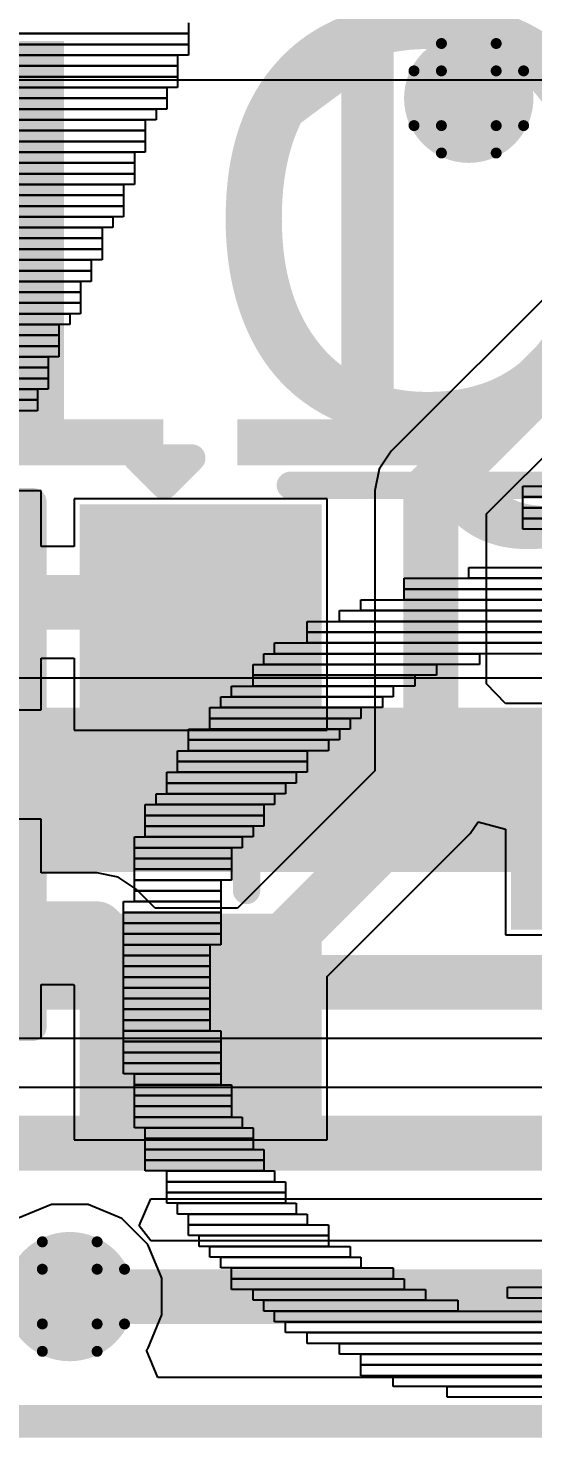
# Model space of a CAD drawing. Header units: inches. Extents: x -1 to 13, y -1.6 to 0.5.
# Drawn here: x 0.828 to 0.92, y -1.4986 to -1.2411 of the extents above; entities that cross this region are included whole.
import ezdxf

# ---------------------------------------------------------------- set-up
doc = ezdxf.new("R2010")
doc.units = ezdxf.units.IN
doc.header["$MEASUREMENT"] = 0
for name, color, linetype in [('Board_outline', 216, 'Continuous'), ('Bottom Layer', 5, 'Continuous'), ('Bottom Overlay', 54, 'Continuous'), ('Drill Drawing', 1, 'Continuous'), ('Top Layer', 1, 'Continuous'), ('Top Overlay', 2, 'Continuous'), ('Top Paste', 8, 'Continuous'), ('Top Solder', 216, 'Continuous'), ('Via Holes', 16, 'Continuous')]:
    doc.layers.add(name, color=color, linetype=linetype)
doc.styles.add('Arial', font='', dxfattribs={"height": 0.2})
doc.styles.get('Arial').set_extended_font_data('Arial')

# ---------------------------------------------------------------- blocks, each defined once
blk = doc.blocks.new('SOT_23_98')
at = {"layer": 'Top Layer'}
for points in [[(-0.01614, 0.05748), (0.01614, 0.05748), (0.01614, 0.02126), (-0.01614, 0.02126)], [(-0.05354, -0.02126), (-0.02126, -0.02126), (-0.02126, -0.05748), (-0.05354, -0.05748)], [(0.02126, -0.02126), (0.05354, -0.02126), (0.05354, -0.05748), (0.02126, -0.05748)]]:
    blk.add_hatch(color=1, dxfattribs=at).paths.add_polyline_path(points)
at = {"layer": 'Top Paste'}
for points in [[(-0.01614, 0.05748), (0.01614, 0.05748), (0.01614, 0.02126), (-0.01614, 0.02126)], [(-0.05354, -0.02126), (-0.02126, -0.02126), (-0.02126, -0.05748), (-0.05354, -0.05748)], [(0.02126, -0.02126), (0.05354, -0.02126), (0.05354, -0.05748), (0.02126, -0.05748)]]:
    blk.add_hatch(color=8, dxfattribs=at).paths.add_polyline_path(points)
at = {"layer": 'Top Solder'}
for points in [[(-0.02014, 0.06148), (0.02014, 0.06148), (0.02014, 0.01726), (-0.02014, 0.01726)], [(-0.05754, -0.01726), (-0.01726, -0.01726), (-0.01726, -0.06148), (-0.05754, -0.06148)], [(0.01726, -0.01726), (0.05754, -0.01726), (0.05754, -0.06148), (0.01726, -0.06148)]]:
    blk.add_hatch(color=216, dxfattribs=at).paths.add_polyline_path(points)
at = {"layer": 'Top Overlay', "const_width": 0.005}
for points in [[(-0.061, -0.023), (-0.061, 0.032)], [(-0.022, 0.032), (-0.061, 0.032)], [(0.061, 0.032), (0.022, 0.032)], [(0.061, -0.023), (0.061, 0.032)], [(0.013, -0.031), (-0.013, -0.031)], [(-0.061, -0.046), (-0.066, -0.041)], [(-0.066, -0.051), (-0.066, -0.041)], [(-0.066, -0.051), (-0.061, -0.046)]]:
    blk.add_lwpolyline(points, dxfattribs=at)
at = {"layer": 'Top Overlay', "const_width": 0.0025}
for points in [[(-0.06225, 0.032, 1), (-0.05975, 0.032, 1)], [(-0.06225, 0.032, 1), (-0.05975, 0.032, 1)], [(-0.02325, 0.032, 1), (-0.02075, 0.032, 1)], [(0.02075, 0.032, 1), (0.02325, 0.032, 1)], [(0.05975, 0.032, 1), (0.06225, 0.032, 1)], [(0.05975, 0.032, 1), (0.06225, 0.032, 1)], [(-0.06225, -0.023, 1), (-0.05975, -0.023, 1)], [(0.05975, -0.023, 1), (0.06225, -0.023, 1)], [(-0.01425, -0.031, 1), (-0.01175, -0.031, 1)], [(0.01175, -0.031, 1), (0.01425, -0.031, 1)], [(-0.06725, -0.041, 1), (-0.06475, -0.041, 1)], [(-0.06725, -0.041, 1), (-0.06475, -0.041, 1)], [(-0.06225, -0.046, 1), (-0.05975, -0.046, 1)], [(-0.06225, -0.046, 1), (-0.05975, -0.046, 1)], [(-0.06725, -0.051, 1), (-0.06475, -0.051, 1)], [(-0.06725, -0.051, 1), (-0.06475, -0.051, 1)]]:
    blk.add_lwpolyline(points, format="xyb", close=True, dxfattribs=at)
blk = doc.blocks.new('RES_0603_108')
at = {"layer": 'Top Layer'}
for points in [[(-0.015, 0.0175), (-0.015, -0.0175), (-0.045, -0.0175), (-0.045, 0.0175)], [(0.045, 0.0175), (0.045, -0.0175), (0.015, -0.0175), (0.015, 0.0175)]]:
    blk.add_hatch(color=1, dxfattribs=at).paths.add_polyline_path(points)
at = {"layer": 'Top Paste'}
for points in [[(-0.015, 0.0175), (-0.015, -0.0175), (-0.045, -0.0175), (-0.045, 0.0175)], [(0.045, 0.0175), (0.045, -0.0175), (0.015, -0.0175), (0.015, 0.0175)]]:
    blk.add_hatch(color=8, dxfattribs=at).paths.add_polyline_path(points)
at = {"layer": 'Top Solder'}
for points in [[(-0.011, 0.0215), (-0.011, -0.0215), (-0.049, -0.0215), (-0.049, 0.0215)], [(0.049, 0.0215), (0.049, -0.0215), (0.011, -0.0215), (0.011, 0.0215)]]:
    blk.add_hatch(color=216, dxfattribs=at).paths.add_polyline_path(points)
at = {"layer": 'Top Overlay', "const_width": 0.005}
for points in [[(0.048, 0.021), (-0.048, 0.021)], [(-0.048, -0.021), (-0.048, 0.021)], [(0.048, -0.021), (0.048, 0.021)], [(0.048, -0.021), (-0.048, -0.021)]]:
    blk.add_lwpolyline(points, dxfattribs=at)
at = {"layer": 'Top Overlay', "const_width": 0.0025}
for points in [[(-0.04925, 0.021, 1), (-0.04675, 0.021, 1)], [(-0.04925, 0.021, 1), (-0.04675, 0.021, 1)], [(0.04675, 0.021, 1), (0.04925, 0.021, 1)], [(0.04675, 0.021, 1), (0.04925, 0.021, 1)], [(-0.04925, -0.021, 1), (-0.04675, -0.021, 1)], [(-0.04925, -0.021, 1), (-0.04675, -0.021, 1)], [(0.04675, -0.021, 1), (0.04925, -0.021, 1)], [(0.04675, -0.021, 1), (0.04925, -0.021, 1)]]:
    blk.add_lwpolyline(points, format="xyb", close=True, dxfattribs=at)

msp = doc.modelspace()

# ---------------------------------------------------------------- hatches: boundary and pattern name
at = {"layer": 'Bottom Layer'}
h = msp.add_hatch(color=5, dxfattribs=at)
edge = h.paths.add_edge_path()
edge.add_arc((0.90836, -1.25389), 0.01181, 0, 360)
h = msp.add_hatch(color=5, dxfattribs=at)
edge = h.paths.add_edge_path()
edge.add_arc((0.83552, -1.47281), 0.01181, 0, 360)
at = {"layer": 'Top Layer'}
h = msp.add_hatch(color=1, dxfattribs=at)
edge = h.paths.add_edge_path()
edge.add_arc((0.90836, -1.25389), 0.01181, 0, 360)
h = msp.add_hatch(color=1, dxfattribs=at)
edge = h.paths.add_edge_path()
edge.add_arc((0.83552, -1.47281), 0.01181, 0, 360)
at = {"layer": 'Via Holes'}
h = msp.add_hatch(color=7, dxfattribs=at)
edge = h.paths.add_edge_path()
edge.add_arc((0.90836, -1.25389), 0.00591, 0, 360)
h = msp.add_hatch(color=7, dxfattribs=at)
edge = h.paths.add_edge_path()
edge.add_arc((0.83552, -1.47281), 0.00591, 0, 360)

# ---------------------------------------------------------------- linework, layer by layer
at = {"layer": 'Board_outline', "const_width": 0.006}
msp.add_lwpolyline([(-0.65035, -1.49561), (2.89296, -1.49561)], dxfattribs=at)
at = {"layer": 'Bottom Layer'}
for p, q in [((1.33209, -1.35985), (0.52352, -1.35985)), ((0.7369, -1.42561), (1.7997, -1.42561)), ((1.86599, -1.43459), (0.73403, -1.43459)), ((0.84819, -1.45986), (0.85033, -1.45498)), ((0.85033, -1.45498), (1.65819, -1.45498)), ((0.85035, -1.46262), (0.84819, -1.45986)), ((1.65817, -1.46262), (0.85035, -1.46262))]:
    msp.add_line(p, q, dxfattribs=at)
for points, const_width in [([(0.46775, -1.38025), (1.61226, -1.38025)], 0.03), ([(0.72332, -1.41542), (1.7997, -1.41542)], 0.01), ([(0.47725, -1.44478), (1.87022, -1.44478)], 0.01), ([(0.83552, -1.47281), (1.673, -1.47281)], 0.01)]:
    msp.add_lwpolyline(points, dxfattribs=dict(at, const_width=const_width))
at = {"layer": 'Bottom Layer', "const_width": 0.005}
msp.add_lwpolyline([(0.83303, -1.47281, 1), (0.83803, -1.47281, 1)], format="xyb", close=True, dxfattribs=at)
at = {"layer": 'Bottom Overlay'}
for p, q in [((0.85718, -1.24011), (0.85718, -1.24208)), ((0.85718, -1.24208), (0.70954, -1.24208)), ((0.71152, -1.24208), (0.85718, -1.24208)), ((0.85718, -1.24208), (0.85718, -1.24405)), ((0.85718, -1.24405), (0.71152, -1.24405)), ((0.71152, -1.24405), (0.85718, -1.24405)), ((0.85718, -1.24602), (0.71152, -1.24602)), ((0.71347, -1.24602), (0.85521, -1.24602)), ((0.85521, -1.24602), (0.85521, -1.24799)), ((0.85718, -1.24405), (0.85718, -1.24602)), ((0.85521, -1.24799), (0.71347, -1.24799)), ((0.71347, -1.24799), (0.85521, -1.24799)), ((0.85521, -1.24799), (0.85521, -1.24996)), ((0.85521, -1.24996), (0.71347, -1.24996)), ((0.71347, -1.24996), (0.85521, -1.24996)), ((0.85521, -1.24996), (0.85521, -1.25192)), ((0.71347, -1.25192), (0.85325, -1.25192)), ((0.85521, -1.25192), (0.71347, -1.25192)), ((0.85325, -1.25389), (0.71347, -1.25389)), ((0.71544, -1.25389), (0.85325, -1.25389)), ((0.85325, -1.25192), (0.85325, -1.25389)), ((0.85325, -1.25389), (0.85325, -1.25586)), ((0.85325, -1.25586), (0.71544, -1.25586)), ((0.71544, -1.25586), (0.85128, -1.25586)), ((0.85128, -1.25586), (0.85128, -1.25783)), ((0.71544, -1.25783), (0.8493, -1.25783)), ((0.85128, -1.25783), (0.71544, -1.25783)), ((0.8493, -1.25783), (0.8493, -1.2598)), ((0.8493, -1.2598), (0.71544, -1.2598)), ((0.71939, -1.2598), (0.8493, -1.2598)), ((0.8493, -1.26177), (0.71939, -1.26177)), ((0.71939, -1.26177), (0.8493, -1.26177)), ((0.8493, -1.2598), (0.8493, -1.26177)), ((0.8493, -1.26177), (0.8493, -1.26374)), ((0.71939, -1.26374), (0.84733, -1.26374)), ((0.8493, -1.26374), (0.71939, -1.26374)), ((0.84733, -1.26374), (0.84733, -1.2657)), ((0.84733, -1.2657), (0.71939, -1.2657)), ((0.72135, -1.2657), (0.84733, -1.2657)), ((0.84733, -1.2657), (0.84733, -1.26767)), ((0.72135, -1.26767), (0.84733, -1.26767)), ((0.84733, -1.26767), (0.72135, -1.26767)), ((0.84733, -1.26767), (0.84733, -1.26964)), ((0.84733, -1.26964), (0.72135, -1.26964)), ((0.72135, -1.26964), (0.84537, -1.26964)), ((0.84537, -1.27161), (0.72135, -1.27161)), ((0.72332, -1.27161), (0.84537, -1.27161)), ((0.84537, -1.26964), (0.84537, -1.27161)), ((0.84537, -1.27161), (0.84537, -1.27358)), ((0.84537, -1.27358), (0.72332, -1.27358)), ((0.72332, -1.27358), (0.84537, -1.27358)), ((0.84537, -1.27358), (0.84537, -1.27555)), ((0.72332, -1.27555), (0.8434, -1.27555)), ((0.84537, -1.27555), (0.72332, -1.27555)), ((0.8434, -1.27555), (0.8434, -1.27751)), ((0.8434, -1.27751), (0.72332, -1.27751)), ((0.7253, -1.27751), (0.84144, -1.27751)), ((0.84144, -1.27948), (0.7253, -1.27948)), ((0.72725, -1.27948), (0.84144, -1.27948)), ((0.84144, -1.27751), (0.84144, -1.27948)), ((0.84144, -1.27948), (0.84144, -1.28145)), ((0.72725, -1.28145), (0.84144, -1.28145)), ((0.84144, -1.28145), (0.72725, -1.28145)), ((0.84144, -1.28145), (0.84144, -1.28342)), ((0.84144, -1.28342), (0.72725, -1.28342)), ((0.72923, -1.28342), (0.83947, -1.28342)), ((0.83947, -1.28342), (0.83947, -1.28539)), ((0.72923, -1.28539), (0.83947, -1.28539)), ((0.83947, -1.28539), (0.72923, -1.28539)), ((0.72923, -1.28736), (0.83749, -1.28736)), ((0.83947, -1.28736), (0.72923, -1.28736)), ((0.83749, -1.28736), (0.83749, -1.28933)), ((0.83947, -1.28539), (0.83947, -1.28736)), ((0.72923, -1.28933), (0.83749, -1.28933)), ((0.83749, -1.28933), (0.72923, -1.28933)), ((0.83749, -1.28933), (0.83749, -1.29129)), ((0.83749, -1.29129), (0.72923, -1.29129)), ((0.7312, -1.29129), (0.83749, -1.29129)), ((0.83749, -1.29129), (0.83749, -1.29326)), ((0.7312, -1.29326), (0.83552, -1.29326)), ((0.83749, -1.29326), (0.7312, -1.29326)), ((0.83552, -1.29523), (0.7312, -1.29523)), ((0.73316, -1.29523), (0.83356, -1.29523)), ((0.83356, -1.29523), (0.83356, -1.2972)), ((0.83552, -1.29326), (0.83552, -1.29523)), ((0.83356, -1.2972), (0.73316, -1.2972)), ((0.73513, -1.2972), (0.83356, -1.2972)), ((0.83356, -1.2972), (0.83356, -1.29917)), ((0.83356, -1.29917), (0.73513, -1.29917)), ((0.73513, -1.29917), (0.83356, -1.29917)), ((0.83356, -1.29917), (0.83356, -1.30114)), ((0.83356, -1.30114), (0.73513, -1.30114)), ((0.73711, -1.30114), (0.83159, -1.30114)), ((0.83159, -1.30114), (0.83159, -1.30311)), ((0.83159, -1.30311), (0.73711, -1.30311)), ((0.73711, -1.30311), (0.83159, -1.30311)), ((0.73711, -1.30507), (0.83159, -1.30507)), ((0.83159, -1.30507), (0.73711, -1.30507)), ((0.83159, -1.30311), (0.83159, -1.30507)), ((0.83159, -1.30507), (0.83159, -1.30704)), ((0.73711, -1.30704), (0.82962, -1.30704)), ((0.83159, -1.30704), (0.73711, -1.30704)), ((0.82962, -1.30704), (0.82962, -1.30901)), ((0.82962, -1.30901), (0.73711, -1.30901)), ((0.73908, -1.30901), (0.82962, -1.30901)), ((0.82962, -1.30901), (0.82962, -1.31098)), ((0.82962, -1.31098), (0.73908, -1.31098)), ((0.91821, -1.32673), (0.91821, -1.32476)), ((0.91821, -1.32476), (0.99694, -1.32476)), ((0.99694, -1.32673), (0.91821, -1.32673)), ((0.91821, -1.3287), (0.91821, -1.32673)), ((0.91821, -1.32673), (0.99694, -1.32673)), ((0.99694, -1.3287), (0.91821, -1.3287)), ((0.91821, -1.33066), (0.91821, -1.3287)), ((0.91821, -1.3287), (0.99498, -1.3287)), ((0.99498, -1.33066), (0.91821, -1.33066)), ((0.91821, -1.33263), (0.91821, -1.33066)), ((0.91821, -1.33066), (0.99301, -1.33066)), ((0.99301, -1.33263), (0.91821, -1.33263)), ((0.89655, -1.34356), (0.89655, -1.34159)), ((0.89655, -1.34159), (0.94773, -1.34159)), ((0.90836, -1.34159), (0.90836, -1.33963)), ((0.90836, -1.33963), (0.93593, -1.33963)), ((0.93593, -1.34159), (0.90836, -1.34159)), ((0.94773, -1.34356), (0.89655, -1.34356)), ((0.89655, -1.34553), (0.89655, -1.34356)), ((0.89655, -1.34356), (0.94971, -1.34356)), ((0.88867, -1.3475), (0.88867, -1.34553)), ((0.88867, -1.34553), (0.95757, -1.34553)), ((0.94971, -1.34553), (0.89655, -1.34553)), ((0.88474, -1.34947), (0.88474, -1.3475)), ((0.88474, -1.3475), (0.96152, -1.3475)), ((0.95757, -1.3475), (0.88867, -1.3475)), ((0.87884, -1.35144), (0.87884, -1.34947)), ((0.87884, -1.34947), (0.96544, -1.34947)), ((0.96544, -1.35144), (0.87884, -1.35144)), ((0.87884, -1.3534), (0.87884, -1.35144)), ((0.87884, -1.35144), (0.96544, -1.35144)), ((0.96152, -1.34947), (0.88474, -1.34947)), ((0.87292, -1.35537), (0.87292, -1.3534)), ((0.87292, -1.3534), (0.96939, -1.3534)), ((0.96544, -1.3534), (0.87884, -1.3534)), ((0.87096, -1.35734), (0.87096, -1.35537)), ((0.87096, -1.35537), (0.91033, -1.35537)), ((0.96939, -1.35537), (0.87292, -1.35537)), ((0.91033, -1.35537), (0.91033, -1.35734)), ((0.86899, -1.35931), (0.86899, -1.35734)), ((0.86899, -1.35734), (0.90246, -1.35734)), ((0.90246, -1.35931), (0.86899, -1.35931)), ((0.86899, -1.36128), (0.86899, -1.35931)), ((0.86899, -1.35931), (0.89851, -1.35931)), ((0.91033, -1.35734), (0.87096, -1.35734)), ((0.89851, -1.35931), (0.89851, -1.36128)), ((0.90246, -1.35734), (0.90246, -1.35931)), ((0.86506, -1.36325), (0.86506, -1.36128)), ((0.86506, -1.36128), (0.89458, -1.36128)), ((0.89851, -1.36128), (0.86899, -1.36128)), ((0.89458, -1.36128), (0.89458, -1.36325)), ((0.86308, -1.36522), (0.86308, -1.36325)), ((0.86308, -1.36325), (0.89262, -1.36325)), ((0.89458, -1.36325), (0.86506, -1.36325)), ((0.89262, -1.36325), (0.89262, -1.36522)), ((0.86111, -1.36718), (0.86111, -1.36522)), ((0.86111, -1.36522), (0.88867, -1.36522)), ((0.88867, -1.36718), (0.86111, -1.36718)), ((0.86111, -1.36915), (0.86111, -1.36718)), ((0.86111, -1.36718), (0.8867, -1.36718)), ((0.89262, -1.36522), (0.86308, -1.36522)), ((0.8867, -1.36718), (0.8867, -1.36915)), ((0.88867, -1.36522), (0.88867, -1.36718)), ((0.85718, -1.37112), (0.85718, -1.36915)), ((0.85718, -1.36915), (0.88474, -1.36915)), ((0.8867, -1.36915), (0.86111, -1.36915)), ((0.88474, -1.36915), (0.88474, -1.37112)), ((0.88474, -1.37112), (0.85718, -1.37112)), ((0.85718, -1.37309), (0.85718, -1.37112)), ((0.85718, -1.37112), (0.88277, -1.37112)), ((0.88277, -1.37112), (0.88277, -1.37309)), ((0.85521, -1.37506), (0.85521, -1.37309)), ((0.85521, -1.37309), (0.87884, -1.37309)), ((0.87884, -1.37506), (0.85521, -1.37506)), ((0.85521, -1.37703), (0.85521, -1.37506)), ((0.85521, -1.37506), (0.87884, -1.37506)), ((0.88277, -1.37309), (0.85718, -1.37309)), ((0.87884, -1.37309), (0.87884, -1.37506)), ((0.87884, -1.37506), (0.87884, -1.37703)), ((0.85325, -1.379), (0.85325, -1.37703)), ((0.85325, -1.37703), (0.87687, -1.37703)), ((0.87884, -1.37703), (0.85521, -1.37703)), ((0.87687, -1.37703), (0.87687, -1.379)), ((0.87687, -1.379), (0.85325, -1.379)), ((0.85325, -1.38096), (0.85325, -1.379)), ((0.85325, -1.379), (0.87489, -1.379)), ((0.87489, -1.379), (0.87489, -1.38096)), ((0.85128, -1.38293), (0.85128, -1.38096)), ((0.85128, -1.38096), (0.87292, -1.38096)), ((0.87489, -1.38096), (0.85325, -1.38096)), ((0.87292, -1.38096), (0.87292, -1.38293)), ((0.8493, -1.3849), (0.8493, -1.38293)), ((0.8493, -1.38293), (0.87096, -1.38293)), ((0.87096, -1.3849), (0.8493, -1.3849)), ((0.8493, -1.38687), (0.8493, -1.3849)), ((0.8493, -1.3849), (0.87096, -1.3849)), ((0.87292, -1.38293), (0.85128, -1.38293)), ((0.87096, -1.38293), (0.87096, -1.3849)), ((0.87096, -1.3849), (0.87096, -1.38687)), ((0.87096, -1.38687), (0.8493, -1.38687)), ((0.8493, -1.38884), (0.8493, -1.38687)), ((0.8493, -1.38687), (0.86899, -1.38687)), ((0.86899, -1.38687), (0.86899, -1.38884)), ((0.84733, -1.39081), (0.84733, -1.38884)), ((0.84733, -1.38884), (0.86703, -1.38884)), ((0.86899, -1.38884), (0.8493, -1.38884)), ((0.86703, -1.38884), (0.86703, -1.39081)), ((0.86703, -1.39081), (0.84733, -1.39081)), ((0.84733, -1.39277), (0.84733, -1.39081)), ((0.84733, -1.39081), (0.86506, -1.39081)), ((0.86506, -1.39277), (0.84733, -1.39277)), ((0.84733, -1.39474), (0.84733, -1.39277)), ((0.84733, -1.39277), (0.86506, -1.39277)), ((0.86506, -1.39081), (0.86506, -1.39277)), ((0.86506, -1.39277), (0.86506, -1.39474)), ((0.84733, -1.39671), (0.84733, -1.39474)), ((0.84733, -1.39474), (0.86506, -1.39474)), ((0.86506, -1.39474), (0.84733, -1.39474)), ((0.86506, -1.39474), (0.86506, -1.39671)), ((0.84733, -1.39868), (0.84733, -1.39671)), ((0.84733, -1.39671), (0.86308, -1.39671)), ((0.86506, -1.39671), (0.84733, -1.39671)), ((0.86308, -1.39671), (0.86308, -1.39868)), ((0.84537, -1.40262), (0.84537, -1.40065)), ((0.84537, -1.40065), (0.86308, -1.40065)), ((0.86308, -1.39868), (0.84733, -1.39868)), ((0.84733, -1.40065), (0.84733, -1.39868)), ((0.84733, -1.39868), (0.86308, -1.39868)), ((0.86308, -1.40065), (0.84733, -1.40065)), ((0.86308, -1.39868), (0.86308, -1.40065)), ((0.86308, -1.40065), (0.86308, -1.40262)), ((0.86308, -1.40262), (0.84537, -1.40262)), ((0.84537, -1.40459), (0.84537, -1.40262)), ((0.84537, -1.40262), (0.86308, -1.40262)), ((0.86308, -1.40262), (0.86308, -1.40459)), ((0.86308, -1.40459), (0.84537, -1.40459)), ((0.84537, -1.40655), (0.84537, -1.40459)), ((0.84537, -1.40459), (0.86308, -1.40459)), ((0.86308, -1.40459), (0.86308, -1.40655)), ((0.86308, -1.40655), (0.84537, -1.40655)), ((0.84537, -1.40852), (0.84537, -1.40655)), ((0.84537, -1.40655), (0.86308, -1.40655)), ((0.84537, -1.41049), (0.84537, -1.40852)), ((0.84537, -1.40852), (0.86111, -1.40852)), ((0.86308, -1.40852), (0.84537, -1.40852)), ((0.86111, -1.40852), (0.86111, -1.41049)), ((0.86308, -1.40655), (0.86308, -1.40852)), ((0.86111, -1.41049), (0.84537, -1.41049)), ((0.84537, -1.41246), (0.84537, -1.41049)), ((0.84537, -1.41049), (0.86111, -1.41049)), ((0.86111, -1.41049), (0.86111, -1.41246)), ((0.84537, -1.41443), (0.84537, -1.41246)), ((0.84537, -1.41246), (0.86111, -1.41246)), ((0.86111, -1.41246), (0.84537, -1.41246)), ((0.86111, -1.41246), (0.86111, -1.41443)), ((0.84537, -1.4164), (0.84537, -1.41443)), ((0.84537, -1.41443), (0.86111, -1.41443)), ((0.86111, -1.41443), (0.84537, -1.41443)), ((0.86111, -1.41443), (0.86111, -1.4164)), ((0.84537, -1.41837), (0.84537, -1.4164)), ((0.84537, -1.4164), (0.86111, -1.4164)), ((0.86111, -1.4164), (0.84537, -1.4164)), ((0.86111, -1.41837), (0.84537, -1.41837)), ((0.84537, -1.42033), (0.84537, -1.41837)), ((0.84537, -1.41837), (0.86111, -1.41837)), ((0.86111, -1.4164), (0.86111, -1.41837)), ((0.86111, -1.41837), (0.86111, -1.42033)), ((0.84537, -1.4223), (0.84537, -1.42033)), ((0.84537, -1.42033), (0.86111, -1.42033)), ((0.86111, -1.42033), (0.84537, -1.42033)), ((0.86111, -1.42033), (0.86111, -1.4223)), ((0.86111, -1.4223), (0.84537, -1.4223)), ((0.84537, -1.42427), (0.84537, -1.4223)), ((0.84537, -1.4223), (0.86111, -1.4223)), ((0.86111, -1.4223), (0.86111, -1.42427)), ((0.84537, -1.42624), (0.84537, -1.42427)), ((0.84537, -1.42427), (0.86308, -1.42427)), ((0.86111, -1.42427), (0.84537, -1.42427)), ((0.84537, -1.42821), (0.84537, -1.42624)), ((0.84537, -1.42624), (0.86308, -1.42624)), ((0.86308, -1.42624), (0.84537, -1.42624)), ((0.86308, -1.42427), (0.86308, -1.42624)), ((0.86308, -1.42624), (0.86308, -1.42821)), ((0.86308, -1.42821), (0.84537, -1.42821)), ((0.84537, -1.43018), (0.84537, -1.42821)), ((0.84537, -1.42821), (0.86308, -1.42821)), ((0.86308, -1.42821), (0.86308, -1.43018)), ((0.86308, -1.43018), (0.84537, -1.43018)), ((0.84537, -1.43214), (0.84537, -1.43018)), ((0.84537, -1.43018), (0.86308, -1.43018)), ((0.86308, -1.43018), (0.86308, -1.43214)), ((0.86308, -1.43214), (0.84537, -1.43214)), ((0.84733, -1.43411), (0.84733, -1.43214)), ((0.84733, -1.43214), (0.86308, -1.43214)), ((0.84733, -1.43608), (0.84733, -1.43411)), ((0.84733, -1.43411), (0.86506, -1.43411)), ((0.86308, -1.43411), (0.84733, -1.43411)), ((0.86308, -1.43214), (0.86308, -1.43411)), ((0.86506, -1.43411), (0.86506, -1.43608)), ((0.86506, -1.43608), (0.84733, -1.43608)), ((0.84733, -1.43805), (0.84733, -1.43608)), ((0.84733, -1.43608), (0.86506, -1.43608)), ((0.86506, -1.43608), (0.86506, -1.43805)), ((0.86506, -1.43805), (0.84733, -1.43805)), ((0.84733, -1.44002), (0.84733, -1.43805)), ((0.84733, -1.43805), (0.86506, -1.43805)), ((0.86506, -1.43805), (0.86506, -1.44002)), ((0.86506, -1.44002), (0.84733, -1.44002)), ((0.84733, -1.44199), (0.84733, -1.44002)), ((0.84733, -1.44002), (0.86703, -1.44002)), ((0.86703, -1.44199), (0.84733, -1.44199)), ((0.8493, -1.44396), (0.8493, -1.44199)), ((0.8493, -1.44199), (0.86899, -1.44199)), ((0.86703, -1.44002), (0.86703, -1.44199)), ((0.86899, -1.44199), (0.86899, -1.44396)), ((0.8493, -1.44592), (0.8493, -1.44396)), ((0.8493, -1.44396), (0.86899, -1.44396)), ((0.86899, -1.44396), (0.8493, -1.44396)), ((0.86899, -1.44396), (0.86899, -1.44592)), ((0.86899, -1.44592), (0.8493, -1.44592)), ((0.8493, -1.44789), (0.8493, -1.44592)), ((0.8493, -1.44592), (0.87096, -1.44592)), ((0.87096, -1.44592), (0.87096, -1.44789)), ((0.87096, -1.44789), (0.8493, -1.44789)), ((0.8493, -1.44986), (0.8493, -1.44789)), ((0.8493, -1.44789), (0.87096, -1.44789)), ((0.87096, -1.44789), (0.87096, -1.44986)), ((0.87096, -1.44986), (0.8493, -1.44986)), ((0.85325, -1.45183), (0.85325, -1.44986)), ((0.85325, -1.44986), (0.87292, -1.44986)), ((0.85325, -1.4538), (0.85325, -1.45183)), ((0.85325, -1.45183), (0.87489, -1.45183)), ((0.87292, -1.45183), (0.85325, -1.45183)), ((0.87292, -1.44986), (0.87292, -1.45183)), ((0.87489, -1.45183), (0.87489, -1.4538)), ((0.87489, -1.4538), (0.85325, -1.4538)), ((0.85325, -1.45577), (0.85325, -1.4538)), ((0.85325, -1.4538), (0.87489, -1.4538)), ((0.87489, -1.4538), (0.87489, -1.45577)), ((0.87489, -1.45577), (0.85325, -1.45577)), ((0.85521, -1.45774), (0.85521, -1.45577)), ((0.85521, -1.45577), (0.87687, -1.45577)), ((0.87687, -1.45577), (0.87687, -1.45774)), ((0.87687, -1.45774), (0.85521, -1.45774)), ((0.85718, -1.4597), (0.85718, -1.45774)), ((0.85718, -1.45774), (0.87884, -1.45774)), ((0.85718, -1.46167), (0.85718, -1.4597)), ((0.85718, -1.4597), (0.88277, -1.4597)), ((0.87884, -1.4597), (0.85718, -1.4597)), ((0.87884, -1.45774), (0.87884, -1.4597)), ((0.88277, -1.4597), (0.88277, -1.46167)), ((0.88277, -1.46167), (0.85718, -1.46167)), ((0.85915, -1.46364), (0.85915, -1.46167)), ((0.85915, -1.46167), (0.88277, -1.46167)), ((0.88277, -1.46167), (0.88277, -1.46364)), ((0.88277, -1.46364), (0.85915, -1.46364)), ((0.86111, -1.46561), (0.86111, -1.46364)), ((0.86111, -1.46364), (0.8867, -1.46364)), ((0.8867, -1.46364), (0.8867, -1.46561)), ((0.8867, -1.46561), (0.86111, -1.46561)), ((0.86308, -1.46758), (0.86308, -1.46561)), ((0.86308, -1.46561), (0.88867, -1.46561)), ((0.88867, -1.46758), (0.86308, -1.46758)), ((0.86506, -1.46955), (0.86506, -1.46758)), ((0.86506, -1.46758), (0.89458, -1.46758)), ((0.88867, -1.46561), (0.88867, -1.46758)), ((0.89458, -1.46758), (0.89458, -1.46955)), ((0.89458, -1.46955), (0.86506, -1.46955)), ((0.86506, -1.47151), (0.86506, -1.46955)), ((0.86506, -1.46955), (0.89655, -1.46955)), ((0.89655, -1.46955), (0.89655, -1.47151)), ((0.89655, -1.47151), (0.86506, -1.47151)), ((0.86899, -1.47348), (0.86899, -1.47151)), ((0.86899, -1.47151), (0.90048, -1.47151)), ((0.90048, -1.47151), (0.90048, -1.47348)), ((0.91544, -1.47309), (0.91544, -1.47112)), ((0.91544, -1.47112), (0.93907, -1.47112)), ((0.90048, -1.47348), (0.86899, -1.47348)), ((0.87096, -1.47545), (0.87096, -1.47348)), ((0.87096, -1.47348), (0.90639, -1.47348)), ((0.90639, -1.47545), (0.87096, -1.47545)), ((0.87292, -1.47742), (0.87292, -1.47545)), ((0.87292, -1.47545), (0.96939, -1.47545)), ((0.90639, -1.47348), (0.90639, -1.47545)), ((0.93907, -1.47309), (0.91544, -1.47309)), ((0.96939, -1.47742), (0.87292, -1.47742)), ((0.87489, -1.47939), (0.87489, -1.47742)), ((0.87489, -1.47742), (0.96939, -1.47742)), ((0.96939, -1.47939), (0.87489, -1.47939)), ((0.87884, -1.48136), (0.87884, -1.47939)), ((0.87884, -1.47939), (0.96742, -1.47939)), ((0.96742, -1.48136), (0.87884, -1.48136)), ((0.88474, -1.48333), (0.88474, -1.48136)), ((0.88474, -1.48136), (0.96152, -1.48136)), ((0.96152, -1.48333), (0.88474, -1.48333)), ((0.88867, -1.48529), (0.88867, -1.48333)), ((0.88867, -1.48333), (0.95757, -1.48333)), ((0.95757, -1.48529), (0.88867, -1.48529)), ((0.88867, -1.48726), (0.88867, -1.48529)), ((0.88867, -1.48529), (0.95561, -1.48529)), ((0.95561, -1.48726), (0.88867, -1.48726)), ((0.89458, -1.48923), (0.89458, -1.48726)), ((0.89458, -1.48726), (0.94971, -1.48726)), ((0.94971, -1.48923), (0.89458, -1.48923)), ((0.90443, -1.4912), (0.90443, -1.48923)), ((0.90443, -1.48923), (0.93788, -1.48923)), ((0.93788, -1.4912), (0.90443, -1.4912))]:
    msp.add_line(p, q, dxfattribs=at)
at = {"layer": 'Drill Drawing', "const_width": 0.002}
for points in [[(0.90336, -1.24889), (0.90336, -1.24389)], [(0.90336, -1.24389), (0.91336, -1.24389)], [(0.91336, -1.24889), (0.91336, -1.24389)], [(0.89836, -1.25889), (0.89836, -1.24889)], [(0.89836, -1.24889), (0.90336, -1.24889)], [(0.91336, -1.24889), (0.91836, -1.24889)], [(0.91836, -1.25889), (0.91836, -1.24889)], [(0.89836, -1.25889), (0.90336, -1.25889)], [(0.90336, -1.26389), (0.90336, -1.25889)], [(0.91336, -1.25889), (0.91836, -1.25889)], [(0.91336, -1.26389), (0.91336, -1.25889)], [(0.90336, -1.26389), (0.91336, -1.26389)], [(0.83052, -1.46781), (0.83052, -1.46281)], [(0.83052, -1.46281), (0.84052, -1.46281)], [(0.84052, -1.46781), (0.84052, -1.46281)], [(0.82552, -1.46781), (0.83052, -1.46781)], [(0.84052, -1.46781), (0.84552, -1.46781)], [(0.84552, -1.47781), (0.84552, -1.46781)], [(0.82552, -1.47781), (0.83052, -1.47781)], [(0.83052, -1.48281), (0.83052, -1.47781)], [(0.84052, -1.47781), (0.84552, -1.47781)], [(0.84052, -1.48281), (0.84052, -1.47781)], [(0.83052, -1.48281), (0.84052, -1.48281)]]:
    msp.add_lwpolyline(points, dxfattribs=at)
at = {"layer": 'Drill Drawing', "const_width": 0.001}
for points in [[(0.90287, -1.24389, 1), (0.90387, -1.24389, 1)], [(0.90287, -1.24389, 1), (0.90387, -1.24389, 1)], [(0.91287, -1.24389, 1), (0.91387, -1.24389, 1)], [(0.91287, -1.24389, 1), (0.91387, -1.24389, 1)], [(0.89787, -1.24889, 1), (0.89887, -1.24889, 1)], [(0.89787, -1.24889, 1), (0.89887, -1.24889, 1)], [(0.90287, -1.24889, 1), (0.90387, -1.24889, 1)], [(0.90287, -1.24889, 1), (0.90387, -1.24889, 1)], [(0.91287, -1.24889, 1), (0.91387, -1.24889, 1)], [(0.91287, -1.24889, 1), (0.91387, -1.24889, 1)], [(0.91787, -1.24889, 1), (0.91887, -1.24889, 1)], [(0.91787, -1.24889, 1), (0.91887, -1.24889, 1)], [(0.89787, -1.25889, 1), (0.89887, -1.25889, 1)], [(0.89787, -1.25889, 1), (0.89887, -1.25889, 1)], [(0.90287, -1.25889, 1), (0.90387, -1.25889, 1)], [(0.90287, -1.25889, 1), (0.90387, -1.25889, 1)], [(0.91287, -1.25889, 1), (0.91387, -1.25889, 1)], [(0.91287, -1.25889, 1), (0.91387, -1.25889, 1)], [(0.91787, -1.25889, 1), (0.91887, -1.25889, 1)], [(0.91787, -1.25889, 1), (0.91887, -1.25889, 1)], [(0.90287, -1.26389, 1), (0.90387, -1.26389, 1)], [(0.90287, -1.26389, 1), (0.90387, -1.26389, 1)], [(0.91287, -1.26389, 1), (0.91387, -1.26389, 1)], [(0.91287, -1.26389, 1), (0.91387, -1.26389, 1)], [(0.83003, -1.46281, 1), (0.83103, -1.46281, 1)], [(0.83003, -1.46281, 1), (0.83103, -1.46281, 1)], [(0.84003, -1.46281, 1), (0.84103, -1.46281, 1)], [(0.84003, -1.46281, 1), (0.84103, -1.46281, 1)], [(0.83003, -1.46781, 1), (0.83103, -1.46781, 1)], [(0.83003, -1.46781, 1), (0.83103, -1.46781, 1)], [(0.84003, -1.46781, 1), (0.84103, -1.46781, 1)], [(0.84003, -1.46781, 1), (0.84103, -1.46781, 1)], [(0.84503, -1.46781, 1), (0.84603, -1.46781, 1)], [(0.84503, -1.46781, 1), (0.84603, -1.46781, 1)], [(0.83003, -1.47781, 1), (0.83103, -1.47781, 1)], [(0.83003, -1.47781, 1), (0.83103, -1.47781, 1)], [(0.84003, -1.47781, 1), (0.84103, -1.47781, 1)], [(0.84003, -1.47781, 1), (0.84103, -1.47781, 1)], [(0.84503, -1.47781, 1), (0.84603, -1.47781, 1)], [(0.84503, -1.47781, 1), (0.84603, -1.47781, 1)], [(0.83003, -1.48281, 1), (0.83103, -1.48281, 1)], [(0.83003, -1.48281, 1), (0.83103, -1.48281, 1)], [(0.84003, -1.48281, 1), (0.84103, -1.48281, 1)], [(0.84003, -1.48281, 1), (0.84103, -1.48281, 1)]]:
    msp.add_lwpolyline(points, format="xyb", close=True, dxfattribs=at)
at = {"layer": 'Top Layer'}
for p, q in [((1.0578, -1.25061), (0.273, -1.25061)), ((0.92979, -1.28279), (0.89422, -1.31836)), ((0.91163, -1.32979), (0.94122, -1.3002)), ((0.89422, -1.31836), (0.89201, -1.32167)), ((0.89201, -1.32167), (0.89123, -1.32557)), ((0.8303, -1.32561), (0.7853, -1.32561)), ((0.8303, -1.3358), (0.8303, -1.32561)), ((0.89123, -1.32557), (0.89123, -1.37679)), ((0.88254, -1.32707), (0.83632, -1.32707)), ((0.83632, -1.32707), (0.83632, -1.3358)), ((0.88254, -1.36935), (0.88254, -1.32707)), ((0.91163, -1.36089), (0.91163, -1.32979)), ((0.83632, -1.3358), (0.8303, -1.3358)), ((0.8303, -1.36561), (0.8303, -1.3562)), ((0.8303, -1.3562), (0.83632, -1.3562)), ((0.83632, -1.3562), (0.83632, -1.36935)), ((0.91506, -1.36447), (0.91163, -1.36089)), ((0.91663, -1.36447), (0.91506, -1.36447)), ((0.9603, -1.36447), (0.91663, -1.36447)), ((0.7853, -1.36561), (0.8303, -1.36561)), ((0.83632, -1.36935), (0.88254, -1.36935)), ((0.89123, -1.37679), (0.86615, -1.40187)), ((0.8303, -1.38561), (0.7853, -1.38561)), ((0.8303, -1.39541), (0.8303, -1.38561)), ((0.90864, -1.38822), (0.91006, -1.3861)), ((0.91006, -1.3861), (0.91506, -1.38743)), ((0.91506, -1.38743), (0.91506, -1.40675)), ((0.88254, -1.41432), (0.90864, -1.38822)), ((0.84046, -1.39541), (0.8303, -1.39541)), ((0.84436, -1.39619), (0.84046, -1.39541)), ((0.84767, -1.3984), (0.84436, -1.39619)), ((0.85114, -1.40187), (0.84767, -1.3984)), ((0.86615, -1.40187), (0.85114, -1.40187)), ((0.91506, -1.40675), (0.9288, -1.40675)), ((0.8303, -1.42561), (0.8303, -1.41581)), ((0.8303, -1.41581), (0.83624, -1.41581)), ((0.83624, -1.41581), (0.83632, -1.41589)), ((0.83632, -1.41589), (0.83632, -1.44415)), ((0.88254, -1.44415), (0.88254, -1.41432)), ((0.7853, -1.42561), (0.8303, -1.42561)), ((0.83632, -1.44415), (0.88254, -1.44415)), ((0.83218, -1.456), (0.826, -1.45856)), ((0.83887, -1.456), (0.83218, -1.456)), ((0.84505, -1.45856), (0.83887, -1.456)), ((0.84978, -1.46329), (0.84505, -1.45856)), ((0.85234, -1.46947), (0.84978, -1.46329)), ((0.85234, -1.47615), (0.85234, -1.46947)), ((0.84978, -1.48233), (0.85234, -1.47615)), ((0.84953, -1.48258), (0.84978, -1.48233)), ((0.8516, -1.48758), (0.84953, -1.48258)), ((1.20282, -1.48758), (0.8516, -1.48758))]:
    msp.add_line(p, q, dxfattribs=at)
at = {"layer": 'Top Layer', "const_width": 0.01}
for points in [[(0.90143, -1.32557), (0.937, -1.29)], [(0.90143, -1.38101), (0.90143, -1.32557)], [(0.80819, -1.346), (0.85722, -1.346)], [(0.85722, -1.346), (0.85943, -1.34821)], [(0.85943, -1.42301), (0.90143, -1.38101)], [(0.8078, -1.40561), (0.84046, -1.40561)], [(0.84046, -1.40561), (0.84632, -1.41147)], [(0.84632, -1.41187), (0.84632, -1.41147)], [(0.84632, -1.41187), (0.85746, -1.42301)], [(0.85746, -1.42301), (0.85943, -1.42301)], [(-0.44941, -1.47281), (0.83552, -1.47281)]]:
    msp.add_lwpolyline(points, dxfattribs=at)
at = {"layer": 'Top Layer', "const_width": 0.005}
for points in [[(0.89893, -1.32557, 1), (0.90393, -1.32557, 1)], [(0.89893, -1.32557, 1), (0.90393, -1.32557, 1)], [(0.85472, -1.346, 1), (0.85972, -1.346, 1)], [(0.85472, -1.346, 1), (0.85972, -1.346, 1)], [(0.85693, -1.34821, 1), (0.86193, -1.34821, 1)], [(0.89893, -1.38101, 1), (0.90393, -1.38101, 1)], [(0.89893, -1.38101, 1), (0.90393, -1.38101, 1)], [(0.83796, -1.40561, 1), (0.84296, -1.40561, 1)], [(0.83796, -1.40561, 1), (0.84296, -1.40561, 1)], [(0.84382, -1.41147, 1), (0.84882, -1.41147, 1)], [(0.84382, -1.41147, 1), (0.84882, -1.41147, 1)], [(0.84382, -1.41187, 1), (0.84882, -1.41187, 1)], [(0.84382, -1.41187, 1), (0.84882, -1.41187, 1)], [(0.85496, -1.42301, 1), (0.85996, -1.42301, 1)], [(0.85496, -1.42301, 1), (0.85996, -1.42301, 1)], [(0.85693, -1.42301, 1), (0.86193, -1.42301, 1)], [(0.85693, -1.42301, 1), (0.86193, -1.42301, 1)], [(0.83303, -1.47281, 1), (0.83803, -1.47281, 1)]]:
    msp.add_lwpolyline(points, format="xyb", close=True, dxfattribs=at)

# ---------------------------------------------------------------- block references
at = {"rotation": 270}
for name, p in [('SOT_23_98', (0.8988, -1.38561)), ('RES_0603_108', (0.8078, -1.37561))]:
    msp.add_blockref(name, p, dxfattribs=at)

# ---------------------------------------------------------------- texts
at = {"layer": 'Top Overlay', "style": 'Arial'}
for s, p in [('Q2', (0.85886, -1.31497)), ('R11', (0.71949, -1.32095))]:
    msp.add_text(s, height=0.0775, dxfattribs=at).set_placement(p)

doc.saveas('drawing.dxf')
